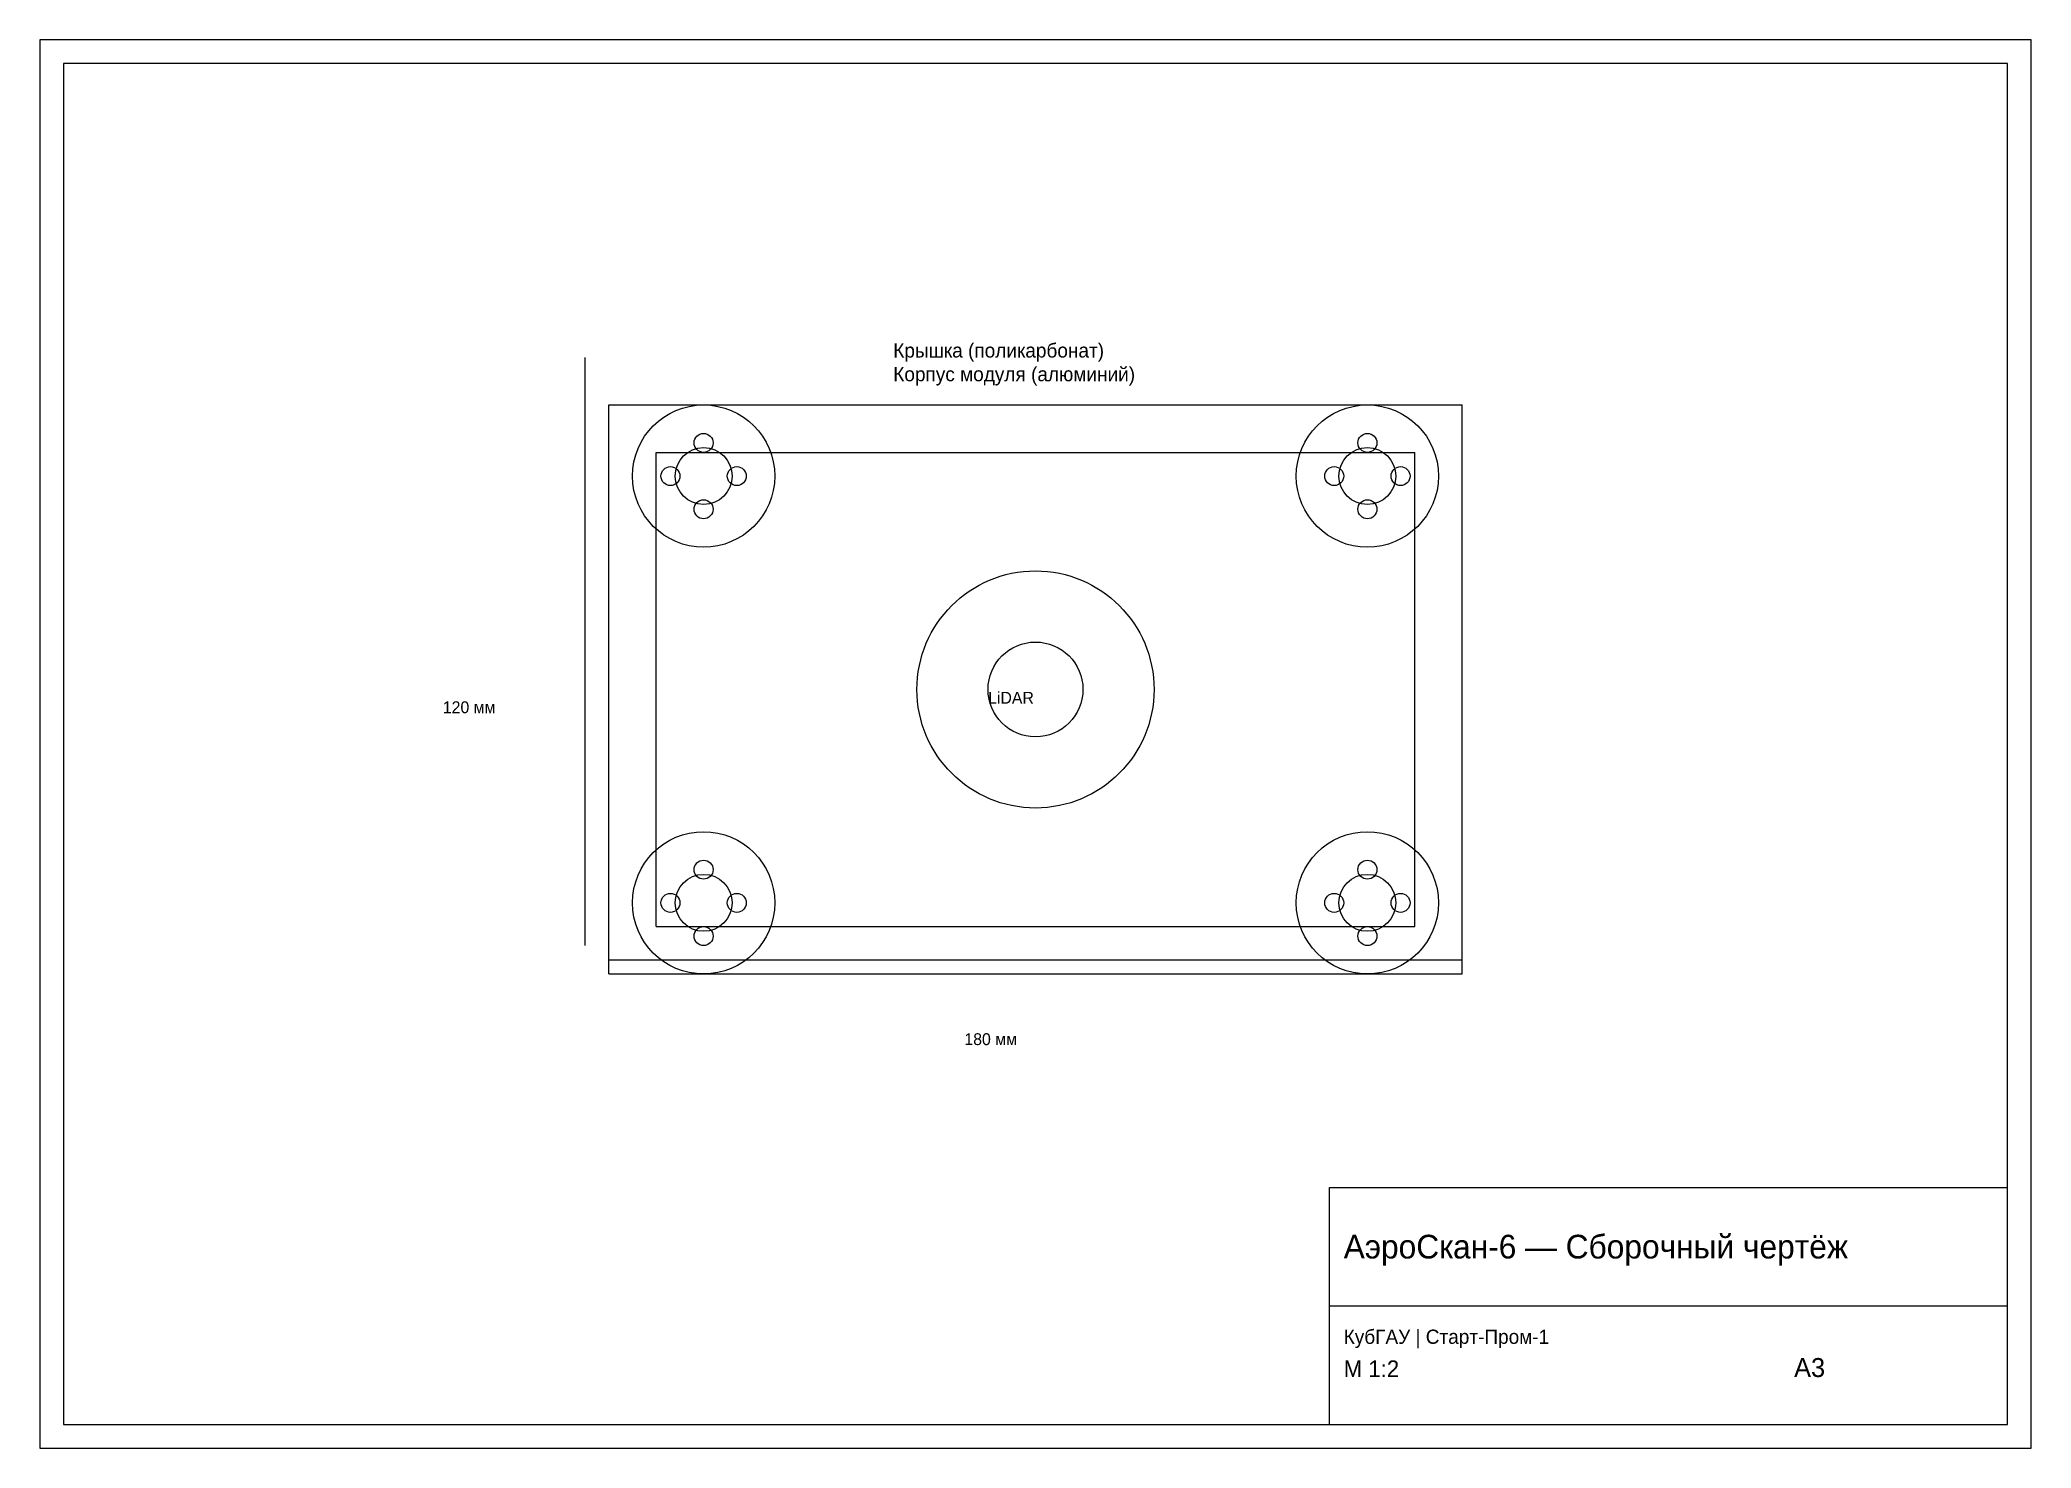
# Model space of a CAD drawing. Header units: metres. Extents: x 0 to 420, y 0 to 297.
import ezdxf

# ---------------------------------------------------------------- set-up
doc = ezdxf.new("R2010")
doc.units = ezdxf.units.M

msp = doc.modelspace()

# ---------------------------------------------------------------- linework, layer by layer
at = {"layer": 'detail'}
for p, q in [((120, 100), (120, 220)), ((120, 220), (300, 220)), ((300, 100), (300, 220)), ((130, 110), (130, 210)), ((130, 210), (290, 210)), ((290, 110), (290, 210)), ((130, 110), (290, 110)), ((120, 100), (300, 100))]:
    msp.add_line(p, q, dxfattribs=at)
for centre, radius in [((140, 205), 15), ((280, 205), 15), ((140, 205), 6), ((140, 212), 2), ((280, 205), 6), ((280, 212), 2), ((133, 205), 2), ((147, 205), 2), ((273, 205), 2), ((287, 205), 2), ((140, 198), 2), ((280, 198), 2), ((210, 160), 25), ((210, 160), 10), ((140, 115), 15), ((280, 115), 15), ((140, 122), 2), ((280, 122), 2), ((140, 115), 6), ((280, 115), 6), ((133, 115), 2), ((147, 115), 2), ((273, 115), 2), ((287, 115), 2), ((140, 108), 2), ((280, 108), 2)]:
    msp.add_circle(centre, radius, dxfattribs=at)
at = {"layer": 'dim'}
for p, q in [((115, 226), (115, 230)), ((115, 108), (115, 228)), ((115, 106), (115, 110)), ((120, 101), (120, 105)), ((300, 101), (300, 105)), ((120, 103), (300, 103))]:
    msp.add_line(p, q, dxfattribs=at)
at = {"layer": 'frame'}
for p, q in [((420, 297), (0, 297)), ((0, 297), (0, 0)), ((420, 0), (420, 297)), ((415, 292), (5, 292)), ((5, 292), (5, 5)), ((415, 5), (415, 292)), ((272, 5), (272, 55)), ((272, 55), (415, 55)), ((272, 30), (415, 30)), ((5, 5), (415, 5)), ((0, 0), (420, 0))]:
    msp.add_line(p, q, dxfattribs=at)

# ---------------------------------------------------------------- texts
at = {"layer": 'text'}
for s, height, p in [('Крышка (поликарбонат)', 3, (180, 230)), ('Корпус модуля (алюминий)', 3, (180, 225)), ('LiDAR', 2.5, (200, 157)), ('120 мм', 2.5, (85, 155)), ('180 мм', 2.5, (195, 85)), ('АэроСкан-6 — Сборочный чертёж', 5, (275, 40)), ('КубГАУ | Старт-Пром-1', 3, (275, 22)), ('М 1:2', 3.5, (275, 15)), ('А3', 4, (370, 15))]:
    msp.add_text(s, height=height, dxfattribs=at).set_placement(p)

doc.saveas('drawing.dxf')
